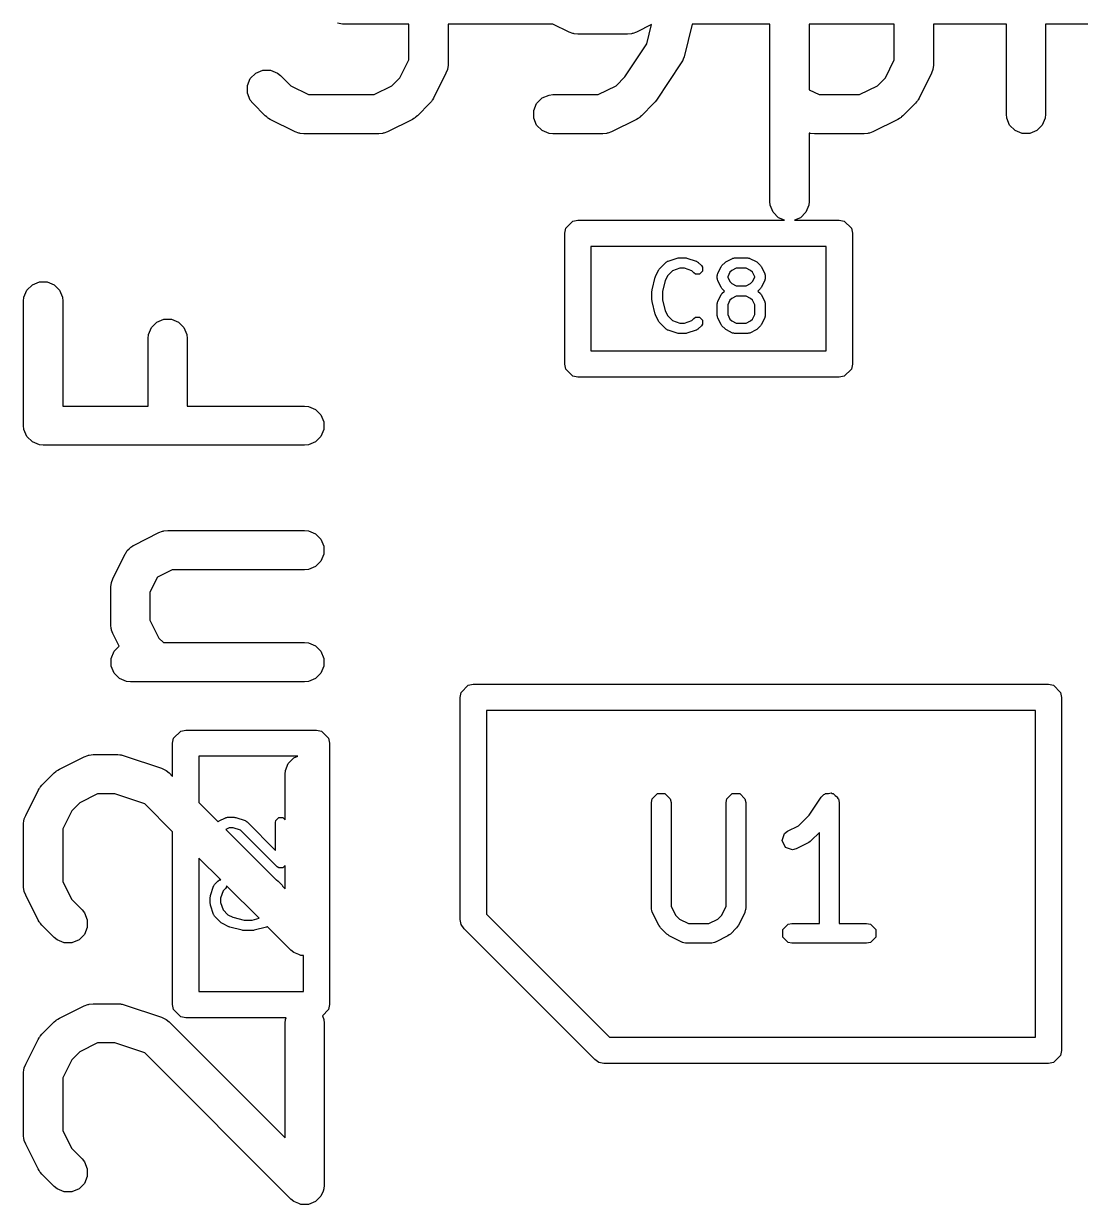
# Model space of a CAD drawing. Extents: x -2.36 to 2.12, y 0.28 to 4.05.
# Drawn here: x -1.9858 to -1.8267, y 3.3274 to 3.5052 of the extents above; entities that cross this region are included whole.
import ezdxf

# ---------------------------------------------------------------- set-up
doc = ezdxf.new("R2010")
doc.units = 0
doc.header["$MEASUREMENT"] = 0
doc.layers.add('BLACK', color=7, linetype='CONTINUOUS')

msp = doc.modelspace()

# ---------------------------------------------------------------- linework, layer by layer
at = {"layer": 'BLACK', "linetype": 'CONTINUOUS'}
for p, q in [((-1.9378, 3.50512), (-1.93855, 3.50527)), ((-1.92781, 3.50512), (-1.9378, 3.50512)), ((-1.92781, 3.49974), (-1.92781, 3.50512)), ((-1.90612, 3.50512), (-1.92191, 3.50512)), ((-1.92191, 3.50512), (-1.92191, 3.49904)), ((-1.90368, 3.5039), (-1.90612, 3.50512)), ((-1.89125, 3.50505), (-1.89354, 3.5039)), ((-1.89198, 3.50213), (-1.89125, 3.50505)), ((-1.88514, 3.50512), (-1.88637, 3.5002)), ((-1.87344, 3.50512), (-1.88514, 3.50512)), ((-1.87344, 3.47842), (-1.87344, 3.50512)), ((-1.86754, 3.50512), (-1.86754, 3.49524)), ((-1.8547, 3.50512), (-1.86754, 3.50512)), ((-1.8547, 3.49974), (-1.8547, 3.50512)), ((-1.83782, 3.50512), (-1.84879, 3.50512)), ((-1.84879, 3.50512), (-1.84879, 3.49904)), ((-1.83782, 3.49154), (-1.83782, 3.50512)), ((-1.78819, 3.50512), (-1.83192, 3.50512)), ((-1.83192, 3.50512), (-1.83192, 3.49154)), ((-1.90314, 3.50369), (-1.90368, 3.5039)), ((-1.90304, 3.50369), (-1.90314, 3.50369)), ((-1.90294, 3.50364), (-1.90304, 3.50369)), ((-1.90236, 3.50359), (-1.90294, 3.50364)), ((-1.89486, 3.50359), (-1.90236, 3.50359)), ((-1.89429, 3.50364), (-1.89486, 3.50359)), ((-1.89419, 3.50369), (-1.89429, 3.50364)), ((-1.89408, 3.50369), (-1.89419, 3.50369)), ((-1.89354, 3.5039), (-1.89408, 3.50369)), ((-1.89528, 3.49717), (-1.89198, 3.50213)), ((-1.92916, 3.49704), (-1.92781, 3.49974)), ((-1.92191, 3.49904), (-1.92196, 3.49847)), ((-1.88678, 3.49928), (-1.89053, 3.49365)), ((-1.88661, 3.4996), (-1.88678, 3.49928)), ((-1.88657, 3.49966), (-1.88661, 3.4996)), ((-1.88654, 3.49972), (-1.88657, 3.49966)), ((-1.88651, 3.49979), (-1.88654, 3.49972)), ((-1.8865, 3.49986), (-1.88651, 3.49979)), ((-1.88637, 3.5002), (-1.8865, 3.49986)), ((-1.85605, 3.49704), (-1.8547, 3.49974)), ((-1.84879, 3.49904), (-1.84885, 3.49847)), ((-1.95169, 3.49693), (-1.95087, 3.49775)), ((-1.95087, 3.49775), (-1.94981, 3.49819)), ((-1.94981, 3.49819), (-1.94866, 3.49819)), ((-1.94866, 3.49819), (-1.94759, 3.49775)), ((-1.94759, 3.49775), (-1.94714, 3.49738)), ((-1.94714, 3.49738), (-1.94561, 3.49584)), ((-1.92222, 3.49772), (-1.92409, 3.49397)), ((-1.92201, 3.49826), (-1.92222, 3.49772)), ((-1.922, 3.49837), (-1.92201, 3.49826)), ((-1.92196, 3.49847), (-1.922, 3.49837)), ((-1.8491, 3.49772), (-1.85098, 3.49397)), ((-1.8489, 3.49826), (-1.8491, 3.49772)), ((-1.84889, 3.49837), (-1.8489, 3.49826)), ((-1.84885, 3.49847), (-1.84889, 3.49837)), ((-1.95213, 3.49587), (-1.95169, 3.49693)), ((-1.95213, 3.49472), (-1.95213, 3.49587)), ((-1.94561, 3.49584), (-1.94291, 3.4945)), ((-1.93306, 3.4945), (-1.93036, 3.49584)), ((-1.93036, 3.49584), (-1.92916, 3.49704)), ((-1.89931, 3.4945), (-1.89661, 3.49584)), ((-1.89661, 3.49584), (-1.89528, 3.49717)), ((-1.85994, 3.4945), (-1.85724, 3.49584)), ((-1.85724, 3.49584), (-1.85605, 3.49704)), ((-1.95169, 3.49365), (-1.95213, 3.49472)), ((-1.95132, 3.4932), (-1.95169, 3.49365)), ((-1.94291, 3.4945), (-1.93306, 3.4945)), ((-1.92428, 3.49365), (-1.92435, 3.49357)), ((-1.92425, 3.49372), (-1.92428, 3.49365)), ((-1.92409, 3.49397), (-1.92425, 3.49372)), ((-1.90857, 3.49318), (-1.90775, 3.494)), ((-1.90775, 3.494), (-1.90669, 3.49444)), ((-1.90669, 3.49444), (-1.90611, 3.4945)), ((-1.90611, 3.4945), (-1.89931, 3.4945)), ((-1.89053, 3.49365), (-1.89071, 3.49343)), ((-1.89053, 3.49365), (-1.89053, 3.49365)), ((-1.89053, 3.49365), (-1.89053, 3.49365)), ((-1.86754, 3.49524), (-1.86604, 3.4945)), ((-1.86604, 3.4945), (-1.85994, 3.4945)), ((-1.85116, 3.49365), (-1.85123, 3.49357)), ((-1.85113, 3.49372), (-1.85116, 3.49365)), ((-1.85098, 3.49397), (-1.85113, 3.49372)), ((-1.94944, 3.49133), (-1.95132, 3.4932)), ((-1.92465, 3.4932), (-1.92652, 3.49133)), ((-1.92446, 3.49343), (-1.92465, 3.4932)), ((-1.9244, 3.49348), (-1.92446, 3.49343)), ((-1.92435, 3.49357), (-1.9244, 3.49348)), ((-1.90901, 3.49212), (-1.90857, 3.49318)), ((-1.90901, 3.49097), (-1.90901, 3.49212)), ((-1.8909, 3.4932), (-1.89278, 3.49133)), ((-1.89071, 3.49343), (-1.8909, 3.49321)), ((-1.8909, 3.49321), (-1.8909, 3.49321)), ((-1.8909, 3.49321), (-1.8909, 3.4932)), ((-1.85153, 3.4932), (-1.85341, 3.49133)), ((-1.85134, 3.49343), (-1.85153, 3.4932)), ((-1.85129, 3.49348), (-1.85134, 3.49343)), ((-1.85123, 3.49357), (-1.85129, 3.49348)), ((-1.94922, 3.49114), (-1.94944, 3.49133)), ((-1.94917, 3.49108), (-1.94922, 3.49114)), ((-1.94908, 3.49103), (-1.94917, 3.49108)), ((-1.949, 3.49096), (-1.94908, 3.49103)), ((-1.94893, 3.49093), (-1.949, 3.49096)), ((-1.94868, 3.49078), (-1.94893, 3.49093)), ((-1.94493, 3.4889), (-1.94868, 3.49078)), ((-1.92729, 3.49078), (-1.93104, 3.4889)), ((-1.92704, 3.49093), (-1.92729, 3.49078)), ((-1.92697, 3.49096), (-1.92704, 3.49093)), ((-1.92689, 3.49103), (-1.92697, 3.49096)), ((-1.9268, 3.49108), (-1.92689, 3.49103)), ((-1.92675, 3.49114), (-1.9268, 3.49108)), ((-1.92652, 3.49133), (-1.92675, 3.49114)), ((-1.90857, 3.4899), (-1.90901, 3.49097)), ((-1.89354, 3.49078), (-1.89729, 3.4889)), ((-1.89329, 3.49093), (-1.89354, 3.49078)), ((-1.89322, 3.49096), (-1.89329, 3.49093)), ((-1.89314, 3.49103), (-1.89322, 3.49096)), ((-1.89305, 3.49108), (-1.89314, 3.49103)), ((-1.893, 3.49114), (-1.89305, 3.49108)), ((-1.89278, 3.49133), (-1.893, 3.49114)), ((-1.85417, 3.49078), (-1.85792, 3.4889)), ((-1.85392, 3.49093), (-1.85417, 3.49078)), ((-1.85385, 3.49096), (-1.85392, 3.49093)), ((-1.85377, 3.49103), (-1.85385, 3.49096)), ((-1.85368, 3.49108), (-1.85377, 3.49103)), ((-1.85363, 3.49114), (-1.85368, 3.49108)), ((-1.85341, 3.49133), (-1.85363, 3.49114)), ((-1.83777, 3.49097), (-1.83782, 3.49154)), ((-1.83733, 3.4899), (-1.83777, 3.49097)), ((-1.83197, 3.49097), (-1.83242, 3.4899)), ((-1.83192, 3.49154), (-1.83197, 3.49097)), ((-1.94439, 3.48869), (-1.94493, 3.4889)), ((-1.94428, 3.48869), (-1.94439, 3.48869)), ((-1.94418, 3.48865), (-1.94428, 3.48869)), ((-1.94361, 3.48859), (-1.94418, 3.48865)), ((-1.93236, 3.48859), (-1.94361, 3.48859)), ((-1.93178, 3.48865), (-1.93236, 3.48859)), ((-1.93168, 3.48869), (-1.93178, 3.48865)), ((-1.93158, 3.48869), (-1.93168, 3.48869)), ((-1.93104, 3.4889), (-1.93158, 3.48869)), ((-1.90775, 3.48909), (-1.90857, 3.4899)), ((-1.90669, 3.48865), (-1.90775, 3.48909)), ((-1.90611, 3.48859), (-1.90669, 3.48865)), ((-1.89861, 3.48859), (-1.90611, 3.48859)), ((-1.89804, 3.48865), (-1.89861, 3.48859)), ((-1.89794, 3.48869), (-1.89804, 3.48865)), ((-1.89783, 3.48869), (-1.89794, 3.48869)), ((-1.89729, 3.4889), (-1.89783, 3.48869)), ((-1.86752, 3.48869), (-1.86754, 3.4887)), ((-1.86754, 3.4887), (-1.86754, 3.47842)), ((-1.86742, 3.48869), (-1.86752, 3.48869)), ((-1.86732, 3.48865), (-1.86742, 3.48869)), ((-1.86674, 3.48859), (-1.86732, 3.48865)), ((-1.85924, 3.48859), (-1.86674, 3.48859)), ((-1.85867, 3.48865), (-1.85924, 3.48859)), ((-1.85857, 3.48869), (-1.85867, 3.48865)), ((-1.85846, 3.48869), (-1.85857, 3.48869)), ((-1.85792, 3.4889), (-1.85846, 3.48869)), ((-1.83651, 3.48909), (-1.83733, 3.4899)), ((-1.83545, 3.48865), (-1.83651, 3.48909)), ((-1.83429, 3.48865), (-1.83545, 3.48865)), ((-1.83323, 3.48909), (-1.83429, 3.48865)), ((-1.83242, 3.4899), (-1.83323, 3.48909)), ((-1.87339, 3.47784), (-1.87344, 3.47842)), ((-1.87295, 3.47678), (-1.87339, 3.47784)), ((-1.8676, 3.47784), (-1.86804, 3.47678)), ((-1.86754, 3.47842), (-1.8676, 3.47784)), ((-1.87213, 3.47596), (-1.87295, 3.47678)), ((-1.87123, 3.47559), (-1.87213, 3.47596)), ((-1.86885, 3.47596), (-1.86975, 3.47559)), ((-1.86804, 3.47678), (-1.86885, 3.47596)), ((-1.90433, 3.47362), (-1.90418, 3.47438)), ((-1.90418, 3.47438), (-1.90312, 3.47544)), ((-1.90312, 3.47544), (-1.90236, 3.47559)), ((-1.90236, 3.47559), (-1.87123, 3.47559)), ((-1.86975, 3.47559), (-1.86299, 3.47559)), ((-1.86299, 3.47559), (-1.86224, 3.47544)), ((-1.86224, 3.47544), (-1.86117, 3.47438)), ((-1.86117, 3.47438), (-1.86102, 3.47362)), ((-1.90433, 3.45394), (-1.90433, 3.47362)), ((-1.86102, 3.47362), (-1.86102, 3.45394)), ((-1.90039, 3.47165), (-1.90039, 3.45591)), ((-1.86496, 3.47165), (-1.90039, 3.47165)), ((-1.86496, 3.45591), (-1.86496, 3.47165)), ((-1.89003, 3.4683), (-1.88909, 3.46924)), ((-1.88909, 3.46924), (-1.88906, 3.46926)), ((-1.88906, 3.46926), (-1.88905, 3.46928)), ((-1.88905, 3.46928), (-1.88894, 3.46934)), ((-1.88894, 3.46934), (-1.88884, 3.46941)), ((-1.88884, 3.46941), (-1.88882, 3.46941)), ((-1.88882, 3.46941), (-1.88878, 3.46943)), ((-1.88878, 3.46943), (-1.88738, 3.4699)), ((-1.88738, 3.4699), (-1.88725, 3.46991)), ((-1.88725, 3.46991), (-1.88713, 3.46994)), ((-1.88713, 3.46994), (-1.88619, 3.46994)), ((-1.88619, 3.46994), (-1.88607, 3.46991)), ((-1.88607, 3.46991), (-1.88594, 3.4699)), ((-1.88594, 3.4699), (-1.88454, 3.46943)), ((-1.88454, 3.46943), (-1.8845, 3.46941)), ((-1.8845, 3.46941), (-1.88448, 3.46941)), ((-1.88448, 3.46941), (-1.88438, 3.46934)), ((-1.88438, 3.46934), (-1.88427, 3.46928)), ((-1.88427, 3.46928), (-1.88426, 3.46926)), ((-1.88426, 3.46926), (-1.88423, 3.46924)), ((-1.88423, 3.46924), (-1.88376, 3.46877)), ((-1.88376, 3.46877), (-1.88359, 3.46851)), ((-1.88073, 3.46867), (-1.88066, 3.46877)), ((-1.88066, 3.46877), (-1.88019, 3.46924)), ((-1.88019, 3.46924), (-1.88008, 3.46931)), ((-1.88008, 3.46931), (-1.87998, 3.46939)), ((-1.87998, 3.46939), (-1.87905, 3.46985)), ((-1.87905, 3.46985), (-1.87901, 3.46987)), ((-1.87901, 3.46987), (-1.87899, 3.46988)), ((-1.87899, 3.46988), (-1.87887, 3.4699)), ((-1.87887, 3.4699), (-1.87875, 3.46994)), ((-1.87875, 3.46994), (-1.87873, 3.46993)), ((-1.87873, 3.46993), (-1.87869, 3.46994)), ((-1.87869, 3.46994), (-1.87682, 3.46994)), ((-1.87682, 3.46994), (-1.87678, 3.46993)), ((-1.87678, 3.46993), (-1.87676, 3.46994)), ((-1.87676, 3.46994), (-1.87664, 3.4699)), ((-1.87664, 3.4699), (-1.87652, 3.46988)), ((-1.87652, 3.46988), (-1.8765, 3.46987)), ((-1.8765, 3.46987), (-1.87647, 3.46985)), ((-1.87647, 3.46985), (-1.87553, 3.46939)), ((-1.87553, 3.46939), (-1.87543, 3.46931)), ((-1.87543, 3.46931), (-1.87532, 3.46924)), ((-1.87532, 3.46924), (-1.87486, 3.46877)), ((-1.87486, 3.46877), (-1.87479, 3.46867)), ((-1.89117, 3.46512), (-1.89071, 3.467)), ((-1.89071, 3.467), (-1.89067, 3.46708)), ((-1.89067, 3.46708), (-1.89065, 3.46716)), ((-1.89065, 3.46716), (-1.89018, 3.4681)), ((-1.89018, 3.4681), (-1.8901, 3.4682)), ((-1.8901, 3.4682), (-1.89003, 3.4683)), ((-1.88883, 3.46728), (-1.8892, 3.46653)), ((-1.88811, 3.46799), (-1.88883, 3.46728)), ((-1.887, 3.46836), (-1.88811, 3.46799)), ((-1.88632, 3.46836), (-1.887, 3.46836)), ((-1.88521, 3.46799), (-1.88632, 3.46836)), ((-1.88487, 3.46766), (-1.88521, 3.46799)), ((-1.88462, 3.46749), (-1.88487, 3.46766)), ((-1.88402, 3.46749), (-1.88462, 3.46749)), ((-1.88359, 3.46791), (-1.88402, 3.46749)), ((-1.88359, 3.46851), (-1.88359, 3.46791)), ((-1.88136, 3.46728), (-1.88135, 3.46731)), ((-1.88136, 3.46681), (-1.88136, 3.46728)), ((-1.88135, 3.46733), (-1.88132, 3.46745)), ((-1.88135, 3.46731), (-1.88135, 3.46733)), ((-1.88132, 3.46745), (-1.8813, 3.46758)), ((-1.8813, 3.46758), (-1.88128, 3.46759)), ((-1.88128, 3.46759), (-1.88127, 3.46763)), ((-1.88127, 3.46763), (-1.8808, 3.46857)), ((-1.8808, 3.46857), (-1.88073, 3.46867)), ((-1.87945, 3.46775), (-1.87978, 3.46709)), ((-1.87978, 3.46709), (-1.87978, 3.46699)), ((-1.87978, 3.46699), (-1.87945, 3.46634)), ((-1.87916, 3.46803), (-1.87945, 3.46775)), ((-1.87851, 3.46836), (-1.87916, 3.46803)), ((-1.877, 3.46836), (-1.87851, 3.46836)), ((-1.87635, 3.46803), (-1.877, 3.46836)), ((-1.87606, 3.46775), (-1.87635, 3.46803)), ((-1.87573, 3.46709), (-1.87606, 3.46775)), ((-1.87606, 3.46634), (-1.87573, 3.46699)), ((-1.87573, 3.46699), (-1.87573, 3.46709)), ((-1.87479, 3.46867), (-1.87471, 3.46857)), ((-1.87471, 3.46857), (-1.87424, 3.46763)), ((-1.87424, 3.46763), (-1.87423, 3.46759)), ((-1.87423, 3.46759), (-1.87422, 3.46758)), ((-1.87422, 3.46758), (-1.87419, 3.46745)), ((-1.87419, 3.46745), (-1.87416, 3.46733)), ((-1.87416, 3.46733), (-1.87416, 3.46731)), ((-1.87416, 3.46731), (-1.87416, 3.46728)), ((-1.87416, 3.46728), (-1.87416, 3.46681)), ((-1.98534, 3.46505), (-1.98452, 3.46586)), ((-1.98452, 3.46586), (-1.98346, 3.4663)), ((-1.98346, 3.4663), (-1.98231, 3.4663)), ((-1.98231, 3.4663), (-1.98124, 3.46586)), ((-1.98124, 3.46586), (-1.98043, 3.46505)), ((-1.8892, 3.46653), (-1.88962, 3.46484)), ((-1.88135, 3.46677), (-1.88136, 3.46681)), ((-1.88135, 3.46675), (-1.88135, 3.46677)), ((-1.88132, 3.46663), (-1.88135, 3.46675)), ((-1.8813, 3.46651), (-1.88132, 3.46663)), ((-1.88128, 3.46649), (-1.8813, 3.46651)), ((-1.88127, 3.46645), (-1.88128, 3.46649)), ((-1.8808, 3.46552), (-1.88127, 3.46645)), ((-1.88073, 3.46542), (-1.8808, 3.46552)), ((-1.88066, 3.46531), (-1.88073, 3.46542)), ((-1.88028, 3.46493), (-1.88066, 3.46531)), ((-1.87945, 3.46634), (-1.87916, 3.46605)), ((-1.87916, 3.46605), (-1.87851, 3.46572)), ((-1.87851, 3.46572), (-1.877, 3.46572)), ((-1.877, 3.46572), (-1.87635, 3.46605)), ((-1.87635, 3.46605), (-1.87606, 3.46634)), ((-1.87486, 3.46531), (-1.87524, 3.46493)), ((-1.87479, 3.46542), (-1.87486, 3.46531)), ((-1.87471, 3.46552), (-1.87479, 3.46542)), ((-1.87424, 3.46645), (-1.87471, 3.46552)), ((-1.87423, 3.46649), (-1.87424, 3.46645)), ((-1.87422, 3.46651), (-1.87423, 3.46649)), ((-1.87419, 3.46663), (-1.87422, 3.46651)), ((-1.87416, 3.46675), (-1.87419, 3.46663)), ((-1.87416, 3.46681), (-1.87416, 3.46677)), ((-1.87416, 3.46677), (-1.87416, 3.46675)), ((-1.98583, 3.4634), (-1.98578, 3.46398)), ((-1.98583, 3.44466), (-1.98583, 3.4634)), ((-1.98578, 3.46398), (-1.98534, 3.46505)), ((-1.98043, 3.46505), (-1.97999, 3.46398)), ((-1.97999, 3.46398), (-1.97993, 3.4634)), ((-1.97993, 3.4634), (-1.97993, 3.44761)), ((-1.8912, 3.46493), (-1.89118, 3.46503)), ((-1.8912, 3.46353), (-1.8912, 3.46493)), ((-1.89118, 3.46343), (-1.8912, 3.46353)), ((-1.89118, 3.46503), (-1.89117, 3.46512)), ((-1.89117, 3.46334), (-1.89118, 3.46343)), ((-1.88962, 3.46484), (-1.88962, 3.46362)), ((-1.88962, 3.46362), (-1.8892, 3.46193)), ((-1.88128, 3.46337), (-1.88127, 3.46341)), ((-1.88127, 3.46341), (-1.8808, 3.46435)), ((-1.8808, 3.46435), (-1.88073, 3.46445)), ((-1.88073, 3.46445), (-1.88066, 3.46455)), ((-1.88066, 3.46455), (-1.88028, 3.46493)), ((-1.87945, 3.46353), (-1.87978, 3.46287)), ((-1.87916, 3.46382), (-1.87945, 3.46353)), ((-1.87851, 3.46414), (-1.87916, 3.46382)), ((-1.877, 3.46414), (-1.87851, 3.46414)), ((-1.87635, 3.46382), (-1.877, 3.46414)), ((-1.87606, 3.46353), (-1.87635, 3.46382)), ((-1.87573, 3.46287), (-1.87606, 3.46353)), ((-1.87524, 3.46493), (-1.87486, 3.46455)), ((-1.87486, 3.46455), (-1.87479, 3.46445)), ((-1.87479, 3.46445), (-1.87471, 3.46435)), ((-1.87471, 3.46435), (-1.87424, 3.46341)), ((-1.87424, 3.46341), (-1.87423, 3.46337)), ((-1.89071, 3.46146), (-1.89117, 3.46334)), ((-1.8892, 3.46193), (-1.88883, 3.46118)), ((-1.88136, 3.46306), (-1.88135, 3.4631)), ((-1.88136, 3.46118), (-1.88136, 3.46306)), ((-1.88135, 3.46311), (-1.88132, 3.46324)), ((-1.88135, 3.4631), (-1.88135, 3.46311)), ((-1.88132, 3.46324), (-1.8813, 3.46336)), ((-1.8813, 3.46336), (-1.88128, 3.46337)), ((-1.87978, 3.46287), (-1.87978, 3.46137)), ((-1.87573, 3.46137), (-1.87573, 3.46287)), ((-1.87423, 3.46337), (-1.87422, 3.46336)), ((-1.87422, 3.46336), (-1.87419, 3.46324)), ((-1.87419, 3.46324), (-1.87416, 3.46311)), ((-1.87416, 3.46311), (-1.87416, 3.4631)), ((-1.87416, 3.4631), (-1.87416, 3.46306)), ((-1.87416, 3.46306), (-1.87416, 3.46118)), ((-1.96659, 3.45942), (-1.96577, 3.46024)), ((-1.96577, 3.46024), (-1.96471, 3.46068)), ((-1.96471, 3.46068), (-1.96356, 3.46068)), ((-1.96356, 3.46068), (-1.96249, 3.46024)), ((-1.96249, 3.46024), (-1.96168, 3.45942)), ((-1.89067, 3.46138), (-1.89071, 3.46146)), ((-1.89065, 3.4613), (-1.89067, 3.46138)), ((-1.89018, 3.46036), (-1.89065, 3.4613)), ((-1.8901, 3.46026), (-1.89018, 3.46036)), ((-1.89003, 3.46016), (-1.8901, 3.46026)), ((-1.88909, 3.45922), (-1.89003, 3.46016)), ((-1.88883, 3.46118), (-1.88811, 3.46047)), ((-1.88811, 3.46047), (-1.887, 3.4601)), ((-1.887, 3.4601), (-1.88632, 3.4601)), ((-1.88632, 3.4601), (-1.88521, 3.46047)), ((-1.88521, 3.46047), (-1.88487, 3.4608)), ((-1.88487, 3.4608), (-1.88462, 3.46097)), ((-1.88462, 3.46097), (-1.88402, 3.46097)), ((-1.88402, 3.46097), (-1.88359, 3.46055)), ((-1.88359, 3.45994), (-1.88376, 3.45969)), ((-1.88359, 3.46055), (-1.88359, 3.45994)), ((-1.88135, 3.46114), (-1.88136, 3.46118)), ((-1.88135, 3.46113), (-1.88135, 3.46114)), ((-1.88132, 3.46101), (-1.88135, 3.46113)), ((-1.8813, 3.46088), (-1.88132, 3.46101)), ((-1.88128, 3.46087), (-1.8813, 3.46088)), ((-1.88127, 3.46083), (-1.88128, 3.46087)), ((-1.8808, 3.45989), (-1.88127, 3.46083)), ((-1.88073, 3.45979), (-1.8808, 3.45989)), ((-1.87978, 3.46137), (-1.87945, 3.46071)), ((-1.87945, 3.46071), (-1.87916, 3.46042)), ((-1.87916, 3.46042), (-1.87851, 3.4601)), ((-1.87851, 3.4601), (-1.877, 3.4601)), ((-1.877, 3.4601), (-1.87635, 3.46042)), ((-1.87635, 3.46042), (-1.87606, 3.46071)), ((-1.87606, 3.46071), (-1.87573, 3.46137)), ((-1.87471, 3.45989), (-1.87479, 3.45979)), ((-1.87424, 3.46083), (-1.87471, 3.45989)), ((-1.87423, 3.46087), (-1.87424, 3.46083)), ((-1.87422, 3.46088), (-1.87423, 3.46087)), ((-1.87419, 3.46101), (-1.87422, 3.46088)), ((-1.87416, 3.46113), (-1.87419, 3.46101)), ((-1.87416, 3.46118), (-1.87416, 3.46114)), ((-1.87416, 3.46114), (-1.87416, 3.46113)), ((-1.96709, 3.45778), (-1.96703, 3.45836)), ((-1.96703, 3.45836), (-1.96659, 3.45942)), ((-1.96168, 3.45942), (-1.96124, 3.45836)), ((-1.96124, 3.45836), (-1.96118, 3.45778)), ((-1.88906, 3.4592), (-1.88909, 3.45922)), ((-1.88905, 3.45918), (-1.88906, 3.4592)), ((-1.88894, 3.45912), (-1.88905, 3.45918)), ((-1.88884, 3.45905), (-1.88894, 3.45912)), ((-1.88882, 3.45905), (-1.88884, 3.45905)), ((-1.88878, 3.45903), (-1.88882, 3.45905)), ((-1.88738, 3.45856), (-1.88878, 3.45903)), ((-1.88725, 3.45855), (-1.88738, 3.45856)), ((-1.88713, 3.45852), (-1.88725, 3.45855)), ((-1.88619, 3.45852), (-1.88713, 3.45852)), ((-1.88607, 3.45855), (-1.88619, 3.45852)), ((-1.88594, 3.45856), (-1.88607, 3.45855)), ((-1.88454, 3.45903), (-1.88594, 3.45856)), ((-1.8845, 3.45905), (-1.88454, 3.45903)), ((-1.88448, 3.45905), (-1.8845, 3.45905)), ((-1.88438, 3.45912), (-1.88448, 3.45905)), ((-1.88427, 3.45918), (-1.88438, 3.45912)), ((-1.88426, 3.4592), (-1.88427, 3.45918)), ((-1.88423, 3.45922), (-1.88426, 3.4592)), ((-1.88376, 3.45969), (-1.88423, 3.45922)), ((-1.88066, 3.45969), (-1.88073, 3.45979)), ((-1.88019, 3.45922), (-1.88066, 3.45969)), ((-1.88008, 3.45915), (-1.88019, 3.45922)), ((-1.87998, 3.45907), (-1.88008, 3.45915)), ((-1.87905, 3.4586), (-1.87998, 3.45907)), ((-1.87901, 3.45859), (-1.87905, 3.4586)), ((-1.87899, 3.45858), (-1.87901, 3.45859)), ((-1.87887, 3.45856), (-1.87899, 3.45858)), ((-1.87875, 3.45852), (-1.87887, 3.45856)), ((-1.87873, 3.45853), (-1.87875, 3.45852)), ((-1.87869, 3.45852), (-1.87873, 3.45853)), ((-1.87682, 3.45852), (-1.87869, 3.45852)), ((-1.87678, 3.45853), (-1.87682, 3.45852)), ((-1.87676, 3.45852), (-1.87678, 3.45853)), ((-1.87664, 3.45856), (-1.87676, 3.45852)), ((-1.87652, 3.45858), (-1.87664, 3.45856)), ((-1.8765, 3.45859), (-1.87652, 3.45858)), ((-1.87647, 3.4586), (-1.8765, 3.45859)), ((-1.87553, 3.45907), (-1.87647, 3.4586)), ((-1.87543, 3.45915), (-1.87553, 3.45907)), ((-1.87532, 3.45922), (-1.87543, 3.45915)), ((-1.87486, 3.45969), (-1.87532, 3.45922)), ((-1.87479, 3.45979), (-1.87486, 3.45969)), ((-1.96709, 3.44761), (-1.96709, 3.45778)), ((-1.96118, 3.45778), (-1.96118, 3.44761)), ((-1.90039, 3.45591), (-1.86496, 3.45591)), ((-1.90418, 3.45318), (-1.90433, 3.45394)), ((-1.90312, 3.45212), (-1.90418, 3.45318)), ((-1.86117, 3.45318), (-1.86224, 3.45212)), ((-1.86102, 3.45394), (-1.86117, 3.45318)), ((-1.90236, 3.45197), (-1.90312, 3.45212)), ((-1.86299, 3.45197), (-1.90236, 3.45197)), ((-1.86224, 3.45212), (-1.86299, 3.45197)), ((-1.97993, 3.44761), (-1.96709, 3.44761)), ((-1.96118, 3.44761), (-1.94351, 3.44761)), ((-1.94351, 3.44761), (-1.94293, 3.44755)), ((-1.94293, 3.44755), (-1.94187, 3.44711)), ((-1.94187, 3.44711), (-1.94106, 3.4463)), ((-1.94106, 3.4463), (-1.94062, 3.44523)), ((-1.98578, 3.44408), (-1.98583, 3.44466)), ((-1.98534, 3.44302), (-1.98578, 3.44408)), ((-1.94062, 3.44408), (-1.94106, 3.44302)), ((-1.94062, 3.44523), (-1.94062, 3.44408)), ((-1.98452, 3.4422), (-1.98534, 3.44302)), ((-1.98346, 3.44176), (-1.98452, 3.4422)), ((-1.94187, 3.4422), (-1.94293, 3.44176)), ((-1.94106, 3.44302), (-1.94187, 3.4422)), ((-1.98288, 3.4417), (-1.98346, 3.44176)), ((-1.94351, 3.4417), (-1.98288, 3.4417)), ((-1.94293, 3.44176), (-1.94351, 3.4417)), ((-1.9692, 3.42668), (-1.96545, 3.42855)), ((-1.96545, 3.42855), (-1.96491, 3.42876)), ((-1.96491, 3.42876), (-1.96481, 3.42876)), ((-1.96481, 3.42876), (-1.96471, 3.42881)), ((-1.96471, 3.42881), (-1.96413, 3.42886)), ((-1.96413, 3.42886), (-1.94351, 3.42886)), ((-1.94351, 3.42886), (-1.94293, 3.42881)), ((-1.94293, 3.42881), (-1.94187, 3.42836)), ((-1.94187, 3.42836), (-1.94106, 3.42755)), ((-1.97022, 3.42584), (-1.96994, 3.42609)), ((-1.96994, 3.42609), (-1.96969, 3.42637)), ((-1.96969, 3.42637), (-1.9694, 3.42655)), ((-1.9694, 3.42655), (-1.96935, 3.4266)), ((-1.96935, 3.4266), (-1.9693, 3.42661)), ((-1.9693, 3.42661), (-1.9692, 3.42668)), ((-1.94106, 3.42755), (-1.94062, 3.42649)), ((-1.94062, 3.42649), (-1.94062, 3.42533)), ((-1.9724, 3.42161), (-1.97052, 3.42536)), ((-1.97052, 3.42536), (-1.97046, 3.42545)), ((-1.97046, 3.42545), (-1.97045, 3.4255)), ((-1.97045, 3.4255), (-1.9704, 3.42555)), ((-1.9704, 3.42555), (-1.97022, 3.42584)), ((-1.94062, 3.42533), (-1.94106, 3.42427)), ((-1.96344, 3.42296), (-1.96568, 3.42183)), ((-1.94351, 3.42296), (-1.96344, 3.42296)), ((-1.94293, 3.42301), (-1.94351, 3.42296)), ((-1.94187, 3.42345), (-1.94293, 3.42301)), ((-1.94106, 3.42427), (-1.94187, 3.42345)), ((-1.97271, 3.42028), (-1.97265, 3.42086)), ((-1.97265, 3.42086), (-1.97261, 3.42096)), ((-1.97261, 3.42106), (-1.9724, 3.42161)), ((-1.97261, 3.42096), (-1.97261, 3.42106)), ((-1.96568, 3.42183), (-1.96681, 3.41959)), ((-1.97271, 3.41466), (-1.97271, 3.42028)), ((-1.96681, 3.41959), (-1.96681, 3.41536)), ((-1.97265, 3.41408), (-1.97271, 3.41466)), ((-1.97261, 3.41399), (-1.97265, 3.41408)), ((-1.97261, 3.41388), (-1.97261, 3.41399)), ((-1.9724, 3.41334), (-1.97261, 3.41388)), ((-1.96681, 3.41536), (-1.96546, 3.41266)), ((-1.97145, 3.41144), (-1.9724, 3.41334)), ((-1.96546, 3.41266), (-1.96479, 3.41199)), ((-1.96479, 3.41199), (-1.94351, 3.41199)), ((-1.94351, 3.41199), (-1.94293, 3.41193)), ((-1.94293, 3.41193), (-1.94187, 3.41149)), ((-1.97265, 3.40961), (-1.97221, 3.41068)), ((-1.97221, 3.41068), (-1.97145, 3.41144)), ((-1.94187, 3.41149), (-1.94106, 3.41068)), ((-1.94106, 3.41068), (-1.94062, 3.40961)), ((-1.97265, 3.40846), (-1.97265, 3.40961)), ((-1.97221, 3.4074), (-1.97265, 3.40846)), ((-1.94062, 3.40846), (-1.94106, 3.4074)), ((-1.94062, 3.40961), (-1.94062, 3.40846)), ((-1.9714, 3.40658), (-1.97221, 3.4074)), ((-1.97033, 3.40614), (-1.9714, 3.40658)), ((-1.94187, 3.40658), (-1.94293, 3.40614)), ((-1.94106, 3.4074), (-1.94187, 3.40658)), ((-1.96976, 3.40608), (-1.97033, 3.40614)), ((-1.94351, 3.40608), (-1.96976, 3.40608)), ((-1.94293, 3.40614), (-1.94351, 3.40608)), ((-1.91993, 3.40449), (-1.91886, 3.40556)), ((-1.91886, 3.40556), (-1.91811, 3.40571)), ((-1.91811, 3.40571), (-1.8315, 3.40571)), ((-1.8315, 3.40571), (-1.83074, 3.40556)), ((-1.83074, 3.40556), (-1.82968, 3.40449)), ((-1.92008, 3.40374), (-1.91993, 3.40449)), ((-1.92008, 3.37028), (-1.92008, 3.40374)), ((-1.82968, 3.40449), (-1.82953, 3.40374)), ((-1.82953, 3.40374), (-1.82953, 3.35059)), ((-1.91614, 3.40177), (-1.91614, 3.37109)), ((-1.83346, 3.40177), (-1.91614, 3.40177)), ((-1.83346, 3.35256), (-1.83346, 3.40177)), ((-1.96324, 3.3976), (-1.96217, 3.39867)), ((-1.96217, 3.39867), (-1.96142, 3.39882)), ((-1.96142, 3.39882), (-1.94173, 3.39882)), ((-1.94173, 3.39882), (-1.94098, 3.39867)), ((-1.94098, 3.39867), (-1.93991, 3.3976)), ((-1.96339, 3.39685), (-1.96324, 3.3976)), ((-1.96339, 3.39184), (-1.96339, 3.39685)), ((-1.93991, 3.3976), (-1.93976, 3.39685)), ((-1.93976, 3.39685), (-1.93976, 3.35748)), ((-1.98045, 3.39293), (-1.9767, 3.3948)), ((-1.9767, 3.3948), (-1.97616, 3.39501)), ((-1.97616, 3.39501), (-1.97606, 3.39502)), ((-1.97606, 3.39502), (-1.97596, 3.39506)), ((-1.97596, 3.39506), (-1.97538, 3.39512)), ((-1.97538, 3.39512), (-1.97163, 3.39512)), ((-1.97163, 3.39512), (-1.97134, 3.39509)), ((-1.97134, 3.39509), (-1.97126, 3.39509)), ((-1.97126, 3.39509), (-1.97116, 3.39507)), ((-1.97116, 3.39507), (-1.97106, 3.39506)), ((-1.97106, 3.39506), (-1.97098, 3.39503)), ((-1.97098, 3.39503), (-1.9707, 3.39496)), ((-1.9707, 3.39496), (-1.96507, 3.39309)), ((-1.95945, 3.39488), (-1.95945, 3.38791)), ((-1.94452, 3.39488), (-1.95945, 3.39488)), ((-1.94597, 3.3938), (-1.94515, 3.39462)), ((-1.94515, 3.39462), (-1.94452, 3.39488)), ((-1.98309, 3.3905), (-1.98122, 3.39238)), ((-1.98122, 3.39238), (-1.98099, 3.39256)), ((-1.98099, 3.39256), (-1.98094, 3.39262)), ((-1.98094, 3.39262), (-1.98085, 3.39268)), ((-1.98085, 3.39268), (-1.98077, 3.39274)), ((-1.98077, 3.39274), (-1.9807, 3.39277)), ((-1.9807, 3.39277), (-1.98045, 3.39293)), ((-1.96507, 3.39309), (-1.96455, 3.39285)), ((-1.96455, 3.39285), (-1.96447, 3.39278)), ((-1.96447, 3.39278), (-1.96437, 3.39274)), ((-1.96437, 3.39274), (-1.96392, 3.39238)), ((-1.96392, 3.39238), (-1.96339, 3.39184)), ((-1.94646, 3.39216), (-1.94641, 3.39274)), ((-1.94641, 3.39274), (-1.94597, 3.3938)), ((-1.94646, 3.38529), (-1.94646, 3.39216)), ((-1.98552, 3.38598), (-1.98365, 3.38973)), ((-1.98365, 3.38973), (-1.98349, 3.38998)), ((-1.98349, 3.38998), (-1.98346, 3.39005)), ((-1.98346, 3.39005), (-1.9834, 3.39014)), ((-1.9834, 3.39014), (-1.98334, 3.39022)), ((-1.98334, 3.39022), (-1.98328, 3.39028)), ((-1.98328, 3.39028), (-1.98309, 3.3905)), ((-1.97469, 3.38921), (-1.97738, 3.38786)), ((-1.97211, 3.38921), (-1.97469, 3.38921)), ((-1.9676, 3.38771), (-1.97211, 3.38921)), ((-1.89117, 3.38846), (-1.89037, 3.38926)), ((-1.89037, 3.38926), (-1.88924, 3.38926)), ((-1.88924, 3.38926), (-1.88844, 3.38846)), ((-1.87992, 3.38846), (-1.87912, 3.38926)), ((-1.87912, 3.38926), (-1.87799, 3.38926)), ((-1.87799, 3.38926), (-1.87719, 3.38846)), ((-1.86572, 3.38872), (-1.86531, 3.38912)), ((-1.86531, 3.38912), (-1.86516, 3.38915)), ((-1.86516, 3.38915), (-1.86506, 3.38926)), ((-1.86506, 3.38926), (-1.86463, 3.38926)), ((-1.86463, 3.38926), (-1.86421, 3.38935)), ((-1.86421, 3.38935), (-1.86408, 3.38926)), ((-1.86408, 3.38926), (-1.86393, 3.38926)), ((-1.86393, 3.38926), (-1.86362, 3.38896)), ((-1.86362, 3.38896), (-1.86327, 3.38872)), ((-1.97738, 3.38786), (-1.97858, 3.38666)), ((-1.96339, 3.38349), (-1.9676, 3.38771)), ((-1.95945, 3.38791), (-1.95654, 3.385)), ((-1.89128, 3.3879), (-1.89117, 3.38846)), ((-1.89128, 3.37196), (-1.89128, 3.3879)), ((-1.88844, 3.38846), (-1.88832, 3.3879)), ((-1.88832, 3.3879), (-1.88832, 3.37231)), ((-1.88003, 3.3879), (-1.87992, 3.38846)), ((-1.88003, 3.37231), (-1.88003, 3.3879)), ((-1.87719, 3.38846), (-1.87708, 3.3879)), ((-1.87708, 3.3879), (-1.87708, 3.37196)), ((-1.86751, 3.38603), (-1.86572, 3.38872)), ((-1.86327, 3.38872), (-1.86324, 3.38857)), ((-1.86324, 3.38857), (-1.86313, 3.38846)), ((-1.86313, 3.38846), (-1.86302, 3.3879)), ((-1.86302, 3.3879), (-1.86302, 3.36969)), ((-1.98583, 3.38466), (-1.98578, 3.38524)), ((-1.98578, 3.38524), (-1.98574, 3.38534)), ((-1.98574, 3.38534), (-1.98573, 3.38544)), ((-1.98573, 3.38544), (-1.98552, 3.38598)), ((-1.97858, 3.38666), (-1.97993, 3.38397)), ((-1.95636, 3.38513), (-1.95542, 3.3856)), ((-1.95542, 3.3856), (-1.95539, 3.38561)), ((-1.95539, 3.38561), (-1.95537, 3.38563)), ((-1.95537, 3.38563), (-1.95525, 3.38565)), ((-1.95525, 3.38565), (-1.95513, 3.38568)), ((-1.95513, 3.38568), (-1.95511, 3.38568)), ((-1.95511, 3.38568), (-1.95507, 3.38569)), ((-1.95507, 3.38569), (-1.95413, 3.38569)), ((-1.95413, 3.38569), (-1.95401, 3.38566)), ((-1.95401, 3.38566), (-1.95388, 3.38565)), ((-1.95388, 3.38565), (-1.95248, 3.38518)), ((-1.95248, 3.38518), (-1.95244, 3.38516)), ((-1.94789, 3.3849), (-1.94783, 3.3852)), ((-1.94783, 3.3852), (-1.9474, 3.38563)), ((-1.9474, 3.38563), (-1.9468, 3.38563)), ((-1.9468, 3.38563), (-1.94646, 3.38529)), ((-1.86912, 3.38442), (-1.86751, 3.38603)), ((-1.98583, 3.37529), (-1.98583, 3.38466)), ((-1.97993, 3.38397), (-1.97993, 3.37599)), ((-1.96339, 3.35748), (-1.96339, 3.38349)), ((-1.95654, 3.385), (-1.95646, 3.38506)), ((-1.95646, 3.38506), (-1.95636, 3.38513)), ((-1.95489, 3.38411), (-1.9554, 3.38385)), ((-1.9554, 3.38385), (-1.9478, 3.37625)), ((-1.95426, 3.38411), (-1.95489, 3.38411)), ((-1.95315, 3.38374), (-1.95426, 3.38411)), ((-1.94766, 3.37825), (-1.95315, 3.38374)), ((-1.95244, 3.38516), (-1.95243, 3.38516)), ((-1.95243, 3.38516), (-1.95232, 3.38509)), ((-1.95232, 3.38509), (-1.95221, 3.38502)), ((-1.95221, 3.38502), (-1.9522, 3.38501)), ((-1.9522, 3.38501), (-1.95217, 3.38499)), ((-1.95217, 3.38499), (-1.94789, 3.38071)), ((-1.94789, 3.38071), (-1.94789, 3.3849)), ((-1.87123, 3.38324), (-1.87078, 3.38359)), ((-1.87078, 3.38359), (-1.86912, 3.38442)), ((-1.87159, 3.38217), (-1.87123, 3.38324)), ((-1.87108, 3.38116), (-1.87159, 3.38217)), ((-1.86758, 3.38189), (-1.86946, 3.38095)), ((-1.86739, 3.38203), (-1.86758, 3.38189)), ((-1.8672, 3.38217), (-1.86739, 3.38203)), ((-1.86597, 3.3834), (-1.8672, 3.38217)), ((-1.86597, 3.36969), (-1.86597, 3.3834)), ((-1.87001, 3.3808), (-1.87108, 3.38116)), ((-1.86946, 3.38095), (-1.87001, 3.3808)), ((-1.95615, 3.37625), (-1.95945, 3.37955)), ((-1.95945, 3.37955), (-1.95945, 3.35945)), ((-1.9474, 3.37808), (-1.94766, 3.37825)), ((-1.9468, 3.37808), (-1.9474, 3.37808)), ((-1.94646, 3.37842), (-1.9468, 3.37808)), ((-1.94646, 3.37492), (-1.94646, 3.37842)), ((-1.98578, 3.37471), (-1.98583, 3.37529)), ((-1.98574, 3.37462), (-1.98578, 3.37471)), ((-1.98573, 3.37451), (-1.98574, 3.37462)), ((-1.98552, 3.37397), (-1.98573, 3.37451)), ((-1.97993, 3.37599), (-1.97858, 3.37329)), ((-1.95769, 3.3739), (-1.95722, 3.37531)), ((-1.95722, 3.37531), (-1.9572, 3.37534)), ((-1.9572, 3.37536), (-1.95713, 3.37546)), ((-1.9572, 3.37534), (-1.9572, 3.37536)), ((-1.95713, 3.37546), (-1.95707, 3.37557)), ((-1.95707, 3.37557), (-1.95706, 3.37558)), ((-1.95706, 3.37558), (-1.95703, 3.37561)), ((-1.95703, 3.37561), (-1.95657, 3.37608)), ((-1.95657, 3.37608), (-1.95631, 3.37625)), ((-1.95631, 3.37625), (-1.95615, 3.37625)), ((-1.95579, 3.37463), (-1.95616, 3.37352)), ((-1.95545, 3.37497), (-1.95579, 3.37463)), ((-1.95528, 3.37522), (-1.95545, 3.37497)), ((-1.95038, 3.37048), (-1.95528, 3.37539)), ((-1.95528, 3.37539), (-1.95528, 3.37522)), ((-1.9478, 3.37625), (-1.94774, 3.37625)), ((-1.94774, 3.37625), (-1.94748, 3.37608)), ((-1.94748, 3.37608), (-1.94702, 3.37561)), ((-1.94702, 3.37561), (-1.94699, 3.37558)), ((-1.94699, 3.37558), (-1.94698, 3.37557)), ((-1.94698, 3.37557), (-1.94691, 3.37546)), ((-1.94691, 3.37546), (-1.94684, 3.37536)), ((-1.94684, 3.37536), (-1.94684, 3.37534)), ((-1.94684, 3.37534), (-1.94683, 3.37531)), ((-1.94683, 3.37531), (-1.94681, 3.37527)), ((-1.94681, 3.37527), (-1.94646, 3.37492)), ((-1.98365, 3.37022), (-1.98552, 3.37397)), ((-1.97858, 3.37329), (-1.97704, 3.37175)), ((-1.95773, 3.37365), (-1.95771, 3.37377)), ((-1.95773, 3.37271), (-1.95773, 3.37365)), ((-1.95771, 3.37377), (-1.95769, 3.3739)), ((-1.95616, 3.37352), (-1.95616, 3.37284)), ((-1.95616, 3.37284), (-1.95579, 3.37173)), ((-1.97704, 3.37175), (-1.97668, 3.37131)), ((-1.97668, 3.37131), (-1.97624, 3.37024)), ((-1.95771, 3.37259), (-1.95773, 3.37271)), ((-1.95769, 3.37246), (-1.95771, 3.37259)), ((-1.95722, 3.37106), (-1.95769, 3.37246)), ((-1.9572, 3.37102), (-1.95722, 3.37106)), ((-1.9572, 3.37101), (-1.9572, 3.37102)), ((-1.95713, 3.3709), (-1.9572, 3.37101)), ((-1.95579, 3.37173), (-1.95507, 3.37102)), ((-1.95507, 3.37102), (-1.95433, 3.37064)), ((-1.91614, 3.37109), (-1.89761, 3.35256)), ((-1.89126, 3.37189), (-1.89128, 3.37196)), ((-1.89127, 3.37186), (-1.89126, 3.37189)), ((-1.89121, 3.37163), (-1.89127, 3.37186)), ((-1.89117, 3.3714), (-1.89121, 3.37163)), ((-1.89114, 3.37137), (-1.89117, 3.3714)), ((-1.89112, 3.3713), (-1.89114, 3.37137)), ((-1.89018, 3.36943), (-1.89112, 3.3713)), ((-1.88832, 3.37231), (-1.88765, 3.37096)), ((-1.88765, 3.37096), (-1.88705, 3.37036)), ((-1.8813, 3.37036), (-1.8807, 3.37096)), ((-1.8807, 3.37096), (-1.88003, 3.37231)), ((-1.87723, 3.3713), (-1.87817, 3.36943)), ((-1.87721, 3.37137), (-1.87723, 3.3713)), ((-1.87719, 3.3714), (-1.87721, 3.37137)), ((-1.87714, 3.37163), (-1.87719, 3.3714)), ((-1.87708, 3.37186), (-1.87714, 3.37163)), ((-1.87708, 3.37196), (-1.87709, 3.37189)), ((-1.87709, 3.37189), (-1.87708, 3.37186)), ((-1.98349, 3.36997), (-1.98365, 3.37022)), ((-1.98346, 3.3699), (-1.98349, 3.36997)), ((-1.9834, 3.36982), (-1.98346, 3.3699)), ((-1.98334, 3.36973), (-1.9834, 3.36982)), ((-1.98328, 3.36968), (-1.98334, 3.36973)), ((-1.98309, 3.36945), (-1.98328, 3.36968)), ((-1.98122, 3.36758), (-1.98309, 3.36945)), ((-1.97624, 3.37024), (-1.97624, 3.36909)), ((-1.95707, 3.37079), (-1.95713, 3.3709)), ((-1.95706, 3.37078), (-1.95707, 3.37079)), ((-1.95703, 3.37075), (-1.95706, 3.37078)), ((-1.9561, 3.36981), (-1.95703, 3.37075)), ((-1.95599, 3.36974), (-1.9561, 3.36981)), ((-1.95589, 3.36967), (-1.95599, 3.36974)), ((-1.95495, 3.3692), (-1.95589, 3.36967)), ((-1.95487, 3.36917), (-1.95495, 3.3692)), ((-1.95479, 3.36914), (-1.95487, 3.36917)), ((-1.95433, 3.37064), (-1.95263, 3.37022)), ((-1.95263, 3.37022), (-1.95142, 3.37022)), ((-1.95142, 3.37022), (-1.95038, 3.37048)), ((-1.94918, 3.36917), (-1.94926, 3.36914)), ((-1.94909, 3.3692), (-1.94918, 3.36917)), ((-1.9456, 3.3657), (-1.94909, 3.3692)), ((-1.94909, 3.3692), (-1.94909, 3.3692)), ((-1.91993, 3.36952), (-1.92008, 3.37028)), ((-1.9195, 3.36888), (-1.91993, 3.36952)), ((-1.89004, 3.36924), (-1.89018, 3.36943)), ((-1.88991, 3.36904), (-1.89004, 3.36924)), ((-1.88705, 3.37036), (-1.8857, 3.36969)), ((-1.8857, 3.36969), (-1.88265, 3.36969)), ((-1.88265, 3.36969), (-1.8813, 3.37036)), ((-1.87831, 3.36924), (-1.87845, 3.36904)), ((-1.87817, 3.36943), (-1.87831, 3.36924)), ((-1.87148, 3.36878), (-1.87068, 3.36958)), ((-1.87068, 3.36958), (-1.87012, 3.36969)), ((-1.87012, 3.36969), (-1.86597, 3.36969)), ((-1.86302, 3.36969), (-1.85887, 3.36969)), ((-1.85887, 3.36969), (-1.8583, 3.36958)), ((-1.8583, 3.36958), (-1.8575, 3.36878)), ((-1.98077, 3.36721), (-1.98122, 3.36758)), ((-1.97668, 3.36803), (-1.97749, 3.36721)), ((-1.97624, 3.36909), (-1.97668, 3.36803)), ((-1.95292, 3.36867), (-1.95479, 3.36914)), ((-1.95282, 3.36866), (-1.95292, 3.36867)), ((-1.95273, 3.36864), (-1.95282, 3.36866)), ((-1.95132, 3.36864), (-1.95273, 3.36864)), ((-1.95123, 3.36866), (-1.95132, 3.36864)), ((-1.95113, 3.36867), (-1.95123, 3.36866)), ((-1.94926, 3.36914), (-1.95113, 3.36867)), ((-1.89982, 3.3492), (-1.9195, 3.36888)), ((-1.88897, 3.36811), (-1.88991, 3.36904)), ((-1.88877, 3.36797), (-1.88897, 3.36811)), ((-1.88859, 3.36783), (-1.88877, 3.36797)), ((-1.88671, 3.36689), (-1.88859, 3.36783)), ((-1.87977, 3.36783), (-1.88164, 3.36689)), ((-1.87958, 3.36797), (-1.87977, 3.36783)), ((-1.87938, 3.36811), (-1.87958, 3.36797)), ((-1.87845, 3.36904), (-1.87938, 3.36811)), ((-1.87148, 3.36765), (-1.87148, 3.36878)), ((-1.87068, 3.36685), (-1.87148, 3.36765)), ((-1.8575, 3.36765), (-1.8583, 3.36685)), ((-1.8575, 3.36878), (-1.8575, 3.36765)), ((-1.97971, 3.36677), (-1.98077, 3.36721)), ((-1.97856, 3.36677), (-1.97971, 3.36677)), ((-1.97749, 3.36721), (-1.97856, 3.36677)), ((-1.94515, 3.36534), (-1.9456, 3.3657)), ((-1.88664, 3.36687), (-1.88671, 3.36689)), ((-1.88662, 3.36685), (-1.88664, 3.36687)), ((-1.88638, 3.3668), (-1.88662, 3.36685)), ((-1.88616, 3.36674), (-1.88638, 3.3668)), ((-1.88612, 3.36675), (-1.88616, 3.36674)), ((-1.88605, 3.36674), (-1.88612, 3.36675)), ((-1.8823, 3.36674), (-1.88605, 3.36674)), ((-1.88223, 3.36675), (-1.8823, 3.36674)), ((-1.8822, 3.36674), (-1.88223, 3.36675)), ((-1.88197, 3.3668), (-1.8822, 3.36674)), ((-1.88174, 3.36685), (-1.88197, 3.3668)), ((-1.88171, 3.36687), (-1.88174, 3.36685)), ((-1.88164, 3.36689), (-1.88171, 3.36687)), ((-1.87012, 3.36674), (-1.87068, 3.36685)), ((-1.85887, 3.36674), (-1.87012, 3.36674)), ((-1.8583, 3.36685), (-1.85887, 3.36674)), ((-1.9444, 3.36502), (-1.94515, 3.36534)), ((-1.94409, 3.3649), (-1.9444, 3.36502)), ((-1.9437, 3.3649), (-1.94409, 3.3649)), ((-1.94409, 3.3649), (-1.94409, 3.3649)), ((-1.9437, 3.35945), (-1.9437, 3.3649)), ((-1.95945, 3.35945), (-1.9437, 3.35945)), ((-1.98045, 3.35543), (-1.9767, 3.35731)), ((-1.9767, 3.35731), (-1.97616, 3.35752)), ((-1.97616, 3.35752), (-1.97606, 3.35752)), ((-1.97606, 3.35752), (-1.97596, 3.35756)), ((-1.97596, 3.35756), (-1.97538, 3.35762)), ((-1.97538, 3.35762), (-1.97163, 3.35762)), ((-1.97163, 3.35762), (-1.97134, 3.35759)), ((-1.97134, 3.35759), (-1.97126, 3.3576)), ((-1.97126, 3.3576), (-1.97116, 3.35757)), ((-1.97116, 3.35757), (-1.97106, 3.35756)), ((-1.97106, 3.35756), (-1.97098, 3.35753)), ((-1.97098, 3.35753), (-1.9707, 3.35747)), ((-1.9707, 3.35747), (-1.96507, 3.35559)), ((-1.96324, 3.35673), (-1.96339, 3.35748)), ((-1.93976, 3.35748), (-1.93991, 3.35673)), ((-1.98122, 3.35488), (-1.98099, 3.35507)), ((-1.98099, 3.35507), (-1.98094, 3.35513)), ((-1.98094, 3.35513), (-1.98085, 3.35518)), ((-1.98085, 3.35518), (-1.98077, 3.35525)), ((-1.98077, 3.35525), (-1.9807, 3.35528)), ((-1.9807, 3.35528), (-1.98045, 3.35543)), ((-1.96507, 3.35559), (-1.96455, 3.35536)), ((-1.96455, 3.35536), (-1.96447, 3.35529)), ((-1.96447, 3.35529), (-1.96437, 3.35525)), ((-1.96437, 3.35525), (-1.96392, 3.35488)), ((-1.96217, 3.35566), (-1.96324, 3.35673)), ((-1.96142, 3.35551), (-1.96217, 3.35566)), ((-1.9463, 3.35551), (-1.96142, 3.35551)), ((-1.94646, 3.35467), (-1.94641, 3.35524)), ((-1.94641, 3.35524), (-1.9463, 3.35551)), ((-1.93991, 3.35673), (-1.94084, 3.3558)), ((-1.94084, 3.3558), (-1.94062, 3.35524)), ((-1.94062, 3.35524), (-1.94056, 3.35467)), ((-1.98309, 3.35301), (-1.98122, 3.35488)), ((-1.96392, 3.35488), (-1.94646, 3.33742)), ((-1.94646, 3.33742), (-1.94646, 3.35467)), ((-1.94056, 3.35467), (-1.94056, 3.3303)), ((-1.98552, 3.34849), (-1.98365, 3.35224)), ((-1.98365, 3.35224), (-1.98349, 3.35249)), ((-1.98349, 3.35249), (-1.98346, 3.35256)), ((-1.98346, 3.35256), (-1.9834, 3.35264)), ((-1.9834, 3.35264), (-1.98334, 3.35273)), ((-1.98334, 3.35273), (-1.98328, 3.35278)), ((-1.98328, 3.35278), (-1.98309, 3.35301)), ((-1.97469, 3.35172), (-1.97738, 3.35037)), ((-1.97211, 3.35172), (-1.97469, 3.35172)), ((-1.9676, 3.35021), (-1.97211, 3.35172)), ((-1.89761, 3.35256), (-1.83346, 3.35256)), ((-1.97738, 3.35037), (-1.97858, 3.34917)), ((-1.9456, 3.32821), (-1.9676, 3.35021)), ((-1.82968, 3.34984), (-1.83074, 3.34877)), ((-1.82953, 3.35059), (-1.82968, 3.34984)), ((-1.98578, 3.34775), (-1.98574, 3.34784)), ((-1.98574, 3.34784), (-1.98573, 3.34795)), ((-1.98573, 3.34795), (-1.98552, 3.34849)), ((-1.97858, 3.34917), (-1.97993, 3.34647)), ((-1.89918, 3.34877), (-1.89982, 3.3492)), ((-1.89843, 3.34862), (-1.89918, 3.34877)), ((-1.8315, 3.34862), (-1.89843, 3.34862)), ((-1.83074, 3.34877), (-1.8315, 3.34862)), ((-1.98583, 3.34717), (-1.98578, 3.34775)), ((-1.98583, 3.3378), (-1.98583, 3.34717)), ((-1.97993, 3.34647), (-1.97993, 3.33849)), ((-1.98578, 3.33722), (-1.98583, 3.3378)), ((-1.98574, 3.33712), (-1.98578, 3.33722)), ((-1.97993, 3.33849), (-1.97858, 3.33579)), ((-1.98573, 3.33702), (-1.98574, 3.33712)), ((-1.98552, 3.33647), (-1.98573, 3.33702)), ((-1.98365, 3.33273), (-1.98552, 3.33647)), ((-1.97858, 3.33579), (-1.97704, 3.33426)), ((-1.97704, 3.33426), (-1.97668, 3.33381)), ((-1.97668, 3.33381), (-1.97624, 3.33275)), ((-1.98349, 3.33248), (-1.98365, 3.33273)), ((-1.98346, 3.33241), (-1.98349, 3.33248)), ((-1.9834, 3.33232), (-1.98346, 3.33241)), ((-1.98334, 3.33224), (-1.9834, 3.33232)), ((-1.98328, 3.33218), (-1.98334, 3.33224)), ((-1.98309, 3.33196), (-1.98328, 3.33218)), ((-1.98122, 3.33008), (-1.98309, 3.33196)), ((-1.97624, 3.33275), (-1.97624, 3.3316)), ((-1.98077, 3.32972), (-1.98122, 3.33008)), ((-1.97668, 3.33053), (-1.97749, 3.32972)), ((-1.97624, 3.3316), (-1.97668, 3.33053)), ((-1.94056, 3.3303), (-1.94062, 3.32972)), ((-1.97971, 3.32927), (-1.98077, 3.32972)), ((-1.97856, 3.32927), (-1.97971, 3.32927)), ((-1.97749, 3.32972), (-1.97856, 3.32927)), ((-1.94106, 3.32866), (-1.94187, 3.32784)), ((-1.94074, 3.32941), (-1.94106, 3.32866)), ((-1.94062, 3.32972), (-1.94074, 3.32941)), ((-1.94515, 3.32784), (-1.9456, 3.32821)), ((-1.9444, 3.32753), (-1.94515, 3.32784)), ((-1.94409, 3.3274), (-1.9444, 3.32753)), ((-1.94293, 3.3274), (-1.94409, 3.3274)), ((-1.94409, 3.3274), (-1.94409, 3.3274)), ((-1.94187, 3.32784), (-1.94293, 3.3274))]:
    msp.add_line(p, q, dxfattribs=at)

doc.saveas('drawing.dxf')
